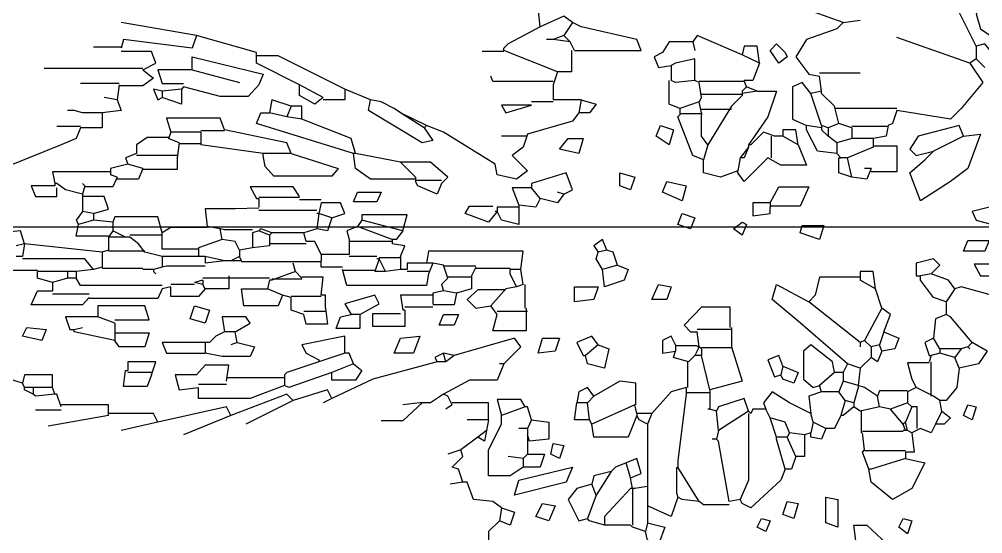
# Model space of a CAD drawing. Header units: metres. Extents: x 97 to 197, y 104 to 205.
# Drawn here: x 183.1988 to 183.3263, y 114.5271 to 114.5952 of the extents above; entities that cross this region are included whole.
import ezdxf

# ---------------------------------------------------------------- set-up
doc = ezdxf.new("R2010")
doc.units = ezdxf.units.M
doc.layers.get('0').update_dxf_attribs({"plot": 0})
doc.layers.add('18-HATCH', color=1, linetype='Continuous')
doc.layers.add('6-VEGETAÇÃO', color=104, linetype='Continuous')

# ---------------------------------------------------------------- blocks, each defined once
blk = doc.blocks.new('arb-alz-72')
at = {"color": 94, "linetype": 'Continuous'}
for points in [[(-0.9937, 4.6651), (-0.9407, 4.6849), (-0.8481, 4.5791), (-0.7753, 4.5129), (-0.729, 4.5261), (-0.6893, 4.5857), (-0.6893, 4.5923)], [(-0.1929, 4.6783), (-0.1929, 4.6056), (-0.1664, 4.4996), (-0.1399, 4.5129), (-0.1134, 4.6122)], [(0.2374, 4.6386), (0.1579, 4.6122), (0.0917, 4.5592), (0.0653, 4.4666), (0.0719, 4.4467)], [(-0.6429, 4.5724), (-0.6826, 4.5393), (-0.676, 4.5129)], [(-0.0042, 4.5791), (-0.0042, 4.5062), (0.0322, 4.5261), (0.0322, 4.5592)], [(-0.077, 4.5526), (-0.0439, 4.5393), (-0.0439, 4.4732), (-0.077, 4.4864), (-0.077, 4.5526)], [(0.2638, 4.546), (0.2374, 4.4996)], [(0.2638, 4.546), (0.3035, 4.5195), (0.3168, 4.46)], [(-0.676, 4.5129), (-0.7951, 4.4533), (-0.8481, 4.3474)], [(-0.676, 4.5129), (-0.6363, 4.5129)], [(-0.6098, 4.5393), (-0.6363, 4.5129)], [(-0.6363, 4.5129), (-0.623, 4.493)], [(-0.623, 4.493), (-0.5635, 4.5327), (-0.484, 4.4666), (-0.4509, 4.4335), (-0.4774, 4.268)], [(-0.398, 4.4732), (-0.4047, 4.5261), (-0.2987, 4.4864), (-0.259, 4.4335), (-0.1995, 4.3408), (-0.2855, 4.3077), (-0.3252, 4.354), (-0.3517, 4.3805)], [(0.4359, 4.5129), (0.4756, 4.4996), (0.4624, 4.4732), (0.4293, 4.4864), (0.4359, 4.5129)], [(-0.623, 4.493), (-0.7025, 4.268)], [(0.2374, 4.4996), (0.1579, 4.4335), (0.1513, 4.4202)], [(0.2374, 4.4996), (0.2506, 4.4864)], [(0.2506, 4.4864), (0.2572, 4.493)], [(0.2506, 4.4864), (0.2572, 4.4666)], [(-0.398, 4.4732), (-0.4311, 4.46), (-0.398, 4.3342), (-0.3583, 4.3077), (-0.3385, 4.3275), (-0.3517, 4.3805)], [(-0.398, 4.4732), (-0.3517, 4.3805)], [(0.2572, 4.4666), (0.2572, 4.4004)], [(0.2572, 4.4666), (0.2837, 4.4467)], [(0.3168, 4.46), (0.2837, 4.4467)], [(0.3168, 4.46), (0.3764, 4.4533), (0.4161, 4.4202), (0.4161, 4.4004)], [(0.0719, 4.4467), (0.0454, 4.4268), (0.0256, 4.3739)], [(0.0719, 4.4467), (0.1116, 4.4202)], [(0.2837, 4.4467), (0.2705, 4.4004)], [(0.4491, 4.407), (0.469, 4.4335), (0.4889, 4.4136), (0.4889, 4.3871)], [(0.0256, 4.3739), (-0.0009, 4.4004), (-0.0208, 4.3805), (-0.0075, 4.3275), (0.0322, 4.3275), (0.0322, 4.3408)], [(0.1116, 4.4202), (0.0984, 4.3805), (0.0454, 4.3408), (0.0322, 4.3408)], [(0.1116, 4.4202), (0.1513, 4.4202)], [(0.1513, 4.4202), (0.1646, 4.3871), (0.2242, 4.3805)], [(0.2572, 4.4004), (0.2242, 4.3805)], [(0.2572, 4.4004), (0.2705, 4.4004)], [(0.2705, 4.4004), (0.2771, 4.3739)], [(0.4161, 4.4004), (0.4028, 4.3805)], [(0.4491, 4.407), (0.4161, 4.4004)], [(0.4491, 4.407), (0.4889, 4.3871)], [(0.0256, 4.3739), (0.0322, 4.3408)], [(0.2242, 4.3805), (0.2374, 4.354), (0.2771, 4.3672), (0.2771, 4.3739)], [(0.2771, 4.3739), (0.2969, 4.3672)], [(0.4028, 4.3739), (0.2969, 4.3739)], [(0.3003, 4.3672), (0.3003, 4.3011), (0.3499, 4.3143), (0.3764, 4.3275)], [(0.4028, 4.3805), (0.3764, 4.3275)], [(0.4889, 4.3871), (0.5154, 4.3739), (0.5021, 4.3408)], [(0.5021, 4.3408), (0.5154, 4.3143)], [(0.5948, 4.2945), (0.608, 4.354), (0.6875, 4.3143), (0.7206, 4.2548), (0.6676, 4.1885), (0.6279, 4.1819)], [(0.3764, 4.3275), (0.3896, 4.3011)], [(0.4359, 4.3143), (0.4227, 4.3011)], [(0.5021, 4.3309), (0.4359, 4.3309), (0.4359, 4.3143)], [(0.4359, 4.3143), (0.4823, 4.2945)], [(0.5154, 4.3143), (0.5088, 4.3011)], [(0.5154, 4.3143), (0.5749, 4.3209), (0.5749, 4.2945)], [(0.7867, 4.3143), (0.8264, 4.3011), (0.8066, 4.2746), (0.7801, 4.2879), (0.7867, 4.3143)], [(0.2043, 4.2283), (0.2242, 4.2746), (0.2572, 4.2614), (0.2638, 4.2216)], [(0.3863, 4.3011), (0.3863, 4.215), (0.4028, 4.2084)], [(0.3896, 4.3011), (0.4227, 4.3011)], [(0.4227, 4.3011), (0.4425, 4.2481)], [(0.4889, 4.2879), (0.4425, 4.2481)], [(0.5088, 4.3011), (0.4823, 4.2945)], [(0.4823, 4.2945), (0.4889, 4.2879)], [(0.5088, 4.2945), (0.4889, 4.2879)], [(0.5088, 4.3011), (0.5088, 4.2945)], [(0.5088, 4.2945), (0.5088, 4.2879)], [(0.512, 4.2879), (0.512, 4.1621)], [(0.5716, 4.2945), (0.5716, 4.1687)], [(0.5749, 4.2945), (0.5948, 4.2945)], [(0.5948, 4.2945), (0.6279, 4.1885), (0.6279, 4.1819)], [(-0.484, 4.268), (-0.484, 4.076)], [(-0.4774, 4.268), (-0.4377, 4.2548), (-0.4311, 4.2415)], [(-0.3682, 4.1952), (-0.3682, 4.268), (-0.2888, 4.268), (-0.2888, 4.1885)], [(0.2043, 4.2283), (0.1513, 4.2481), (0.1315, 4.2216)], [(0.4425, 4.2481), (0.4359, 4.215)], [(0.886, 4.268), (0.9654, 4.2415), (1.0052, 4.1621), (0.7999, 4.1356), (0.7999, 4.1753), (0.886, 4.268)], [(-0.4311, 4.2415), (-0.398, 4.2349), (-0.3914, 4.1952)], [(-0.4278, 4.2415), (-0.4278, 4.129)], [(0.1315, 4.2216), (0.0719, 4.2018)], [(0.1315, 4.2216), (0.2308, 4.1687)], [(0.2043, 4.2283), (0.244, 4.215)], [(0.2638, 4.2216), (0.244, 4.215)], [(0.2638, 4.2216), (0.2969, 4.2084), (0.2837, 4.1885)], [(-0.3914, 4.1952), (-0.3914, 4.129)], [(-0.3914, 4.1952), (-0.3649, 4.1952)], [(-0.3649, 4.1952), (-0.3318, 4.1158)], [(-0.2987, 4.1885), (-0.2987, 4.1687)], [(-0.2987, 4.1885), (-0.2656, 4.1753), (-0.2722, 4.129)], [(0.0719, 4.2018), (0.019, 4.1952), (0.019, 4.1555), (0.0454, 4.1555)], [(0.0719, 4.2018), (0.0454, 4.1555)], [(0.2506, 4.1885), (0.2308, 4.1687)], [(0.244, 4.215), (0.2506, 4.1885)], [(0.2506, 4.1885), (0.2837, 4.1885)], [(0.2837, 4.1885), (0.3168, 4.1555)], [(0.4028, 4.2084), (0.3764, 4.1687), (0.3698, 4.1489)], [(0.4359, 4.215), (0.4028, 4.2084)], [(0.4359, 4.215), (0.4491, 4.1555)], [(0.2308, 4.1687), (0.2374, 4.1555)], [(0.5154, 4.1588), (0.4491, 4.1588)], [(0.5683, 4.1687), (0.5154, 4.1621)], [(0.6279, 4.1819), (0.5749, 4.1621), (0.5683, 4.1687)], [(-0.7488, 4.1025), (-0.7554, 4.1555)], [(-0.5933, 4.0297), (-0.5933, 4.1555)], [(-0.4245, 4.129), (-0.4377, 4.0893)], [(-0.4245, 4.129), (-0.3914, 4.129)], [(-0.3914, 4.129), (-0.3782, 4.0827)], [(-0.2722, 4.129), (-0.2855, 4.0893), (-0.3318, 4.0893), (-0.3318, 4.0959)], [(-0.2722, 4.129), (-0.3318, 4.1158)], [(0.0355, 4.1555), (0.0355, 4.0297), (0.0917, 4.0165), (0.1116, 3.9966)], [(0.2374, 4.1555), (0.1116, 3.9966)], [(0.2374, 4.1555), (0.2506, 4.1555)], [(0.3168, 4.1555), (0.3035, 4.1158)], [(0.3168, 4.1555), (0.3698, 4.1489)], [(0.3698, 4.1489), (0.3565, 4.1025)], [(0.3698, 4.1489), (0.3764, 4.1489)], [(0.3764, 4.1489), (0.4227, 4.1356)], [(0.4227, 4.1356), (0.4161, 4.1092)], [(0.4227, 4.1356), (0.4359, 4.1356)], [(0.4491, 4.1555), (0.4359, 4.1356)], [(0.4359, 4.1356), (0.4624, 4.1025), (0.4624, 4.0959)], [(-0.7488, 4.1025), (-0.7819, 4.0098), (-0.815, 4.0363), (-0.815, 4.0496)], [(-0.7488, 4.1025), (-0.729, 4.0827), (-0.6959, 3.99), (-0.6429, 3.9569), (-0.5899, 3.9966), (-0.5833, 4.0297)], [(-0.3318, 4.1158), (-0.3318, 4.0959)], [(0.3035, 4.1158), (0.1712, 3.9636), (0.105, 3.8841), (0.0587, 3.8973), (0.1116, 3.9966)], [(0.3035, 4.1158), (0.33, 4.1025)], [(0.33, 4.1025), (0.33, 4.076)], [(0.33, 4.1025), (0.3565, 4.1025)], [(0.3565, 4.1025), (0.3896, 4.0893)], [(0.4161, 4.1092), (0.3896, 4.0893)], [(0.4161, 4.1092), (0.4624, 4.0959)], [(-0.4907, 4.076), (-0.5304, 4.0363), (-0.537, 4.0363)], [(-0.4377, 4.0893), (-0.4907, 4.076)], [(-0.4377, 4.0893), (-0.4245, 4.0562)], [(-0.3451, 4.0827), (-0.3517, 4.0231), (-0.4179, 3.99), (-0.4311, 3.99)], [(-0.3782, 4.0827), (-0.398, 4.0562)], [(-0.3782, 4.0827), (-0.3451, 4.0827)], [(-0.3318, 4.0959), (-0.3451, 4.0827)], [(0.33, 4.076), (0.2969, 4.0694), (0.244, 4.0032), (0.2638, 3.9801), (0.3499, 3.9801), (0.3764, 4.0098), (0.3698, 4.0297)], [(0.33, 4.076), (0.3698, 4.0297)], [(0.3896, 4.0893), (0.3896, 4.0363)], [(0.4624, 4.0959), (0.5021, 4.076), (0.5021, 4.0496)], [(0.7206, 4.086), (0.8066, 4.086), (0.7933, 4.0496), (0.7139, 4.0496), (0.7206, 4.086)], [(-0.4245, 4.0562), (-0.4311, 4.0363)], [(-0.4245, 4.0562), (-0.398, 4.0562)], [(-0.398, 4.0562), (-0.4179, 4.0363)], [(-0.1234, 4.0429), (-0.0803, 4.0297), (-0.1001, 3.9702), (-0.1234, 3.9768), (-0.1234, 4.0429)], [(0.5021, 4.0496), (0.4823, 4.0098)], [(0.5021, 4.0496), (0.5352, 4.0363), (0.5286, 4.0032), (0.5154, 4.0032)], [(-0.537, 4.0363), (-0.5833, 4.0297)], [(-0.537, 4.0363), (-0.5304, 4.0032)], [(-0.4311, 4.0363), (-0.5304, 4.0032)], [(-0.4245, 4.0363), (-0.4311, 3.99)], [(-0.4311, 4.0363), (-0.4245, 4.0363)], [(-0.4245, 4.0363), (-0.4179, 4.0363)], [(0.3896, 4.0363), (0.3698, 4.0297)], [(0.3896, 4.0363), (0.4028, 3.9966), (0.4558, 4.0032)], [(0.4823, 4.0098), (0.4558, 4.0032)], [(0.4823, 4.0098), (0.5154, 4.0032)], [(-0.5304, 4.0032), (-0.5635, 3.9768), (-0.5503, 3.947), (-0.4509, 3.947), (-0.4311, 3.99)], [(-0.3716, 3.9636), (-0.3087, 3.99), (-0.3087, 3.9106), (-0.3318, 3.8708)], [(-0.1929, 3.8775), (-0.2425, 3.904), (-0.2425, 3.9966), (-0.1829, 3.9702), (-0.1829, 3.8775)], [(0.4558, 4.0032), (0.4227, 3.9371), (0.3896, 3.8841), (0.4227, 3.8576), (0.4425, 3.8642)], [(0.5154, 4.0032), (0.522, 3.9834)], [(0.522, 3.9834), (0.5154, 3.9371)], [(0.522, 3.9834), (0.5881, 3.9834), (0.5881, 3.9569)], [(-0.3716, 3.9636), (-0.4179, 3.9569), (-0.4179, 3.9172), (-0.398, 3.9172)], [(-0.3716, 3.9636), (-0.398, 3.9172)], [(0.3102, 3.9172), (0.33, 3.9636), (0.3631, 3.9503), (0.3499, 3.9172), (0.3367, 3.9106)], [(0.5881, 3.9569), (0.5286, 3.9304)], [(0.5881, 3.9569), (0.6279, 3.9437), (0.6279, 3.9238)], [(0.7338, 3.9636), (0.7801, 3.9503), (0.7669, 3.9172), (0.7272, 3.9304), (0.7338, 3.9636)], [(-0.6429, 3.9304), (-0.623, 3.904), (-0.6628, 3.8775), (-0.6826, 3.8973), (-0.6561, 3.9238), (-0.6429, 3.9304)], [(0.5154, 3.9371), (0.4823, 3.9238), (0.469, 3.8775)], [(0.5154, 3.9371), (0.5286, 3.9304)], [(0.5286, 3.9304), (0.5286, 3.8973)], [(0.6279, 3.9238), (0.5352, 3.8973), (0.5286, 3.8973)], [(0.6279, 3.9238), (0.661, 3.9106), (0.747, 3.8179), (0.7338, 3.7915), (0.7206, 3.7848)], [(-0.537, 3.8378), (-0.537, 3.8973), (-0.4576, 3.8708), (-0.3716, 3.8113)], [(-0.398, 3.8907), (-0.4112, 3.8576), (-0.3716, 3.8179), (-0.3716, 3.8113)], [(-0.398, 3.9172), (-0.398, 3.8907)], [(0.3102, 3.9172), (0.2771, 3.904), (0.2903, 3.8708), (0.3433, 3.8907), (0.3367, 3.9106)], [(0.3102, 3.9172), (0.3367, 3.9106)], [(0.5286, 3.8973), (0.469, 3.8775)], [(-0.398, 3.8808), (-0.3318, 3.8808)], [(-0.3318, 3.8708), (-0.312, 3.851), (-0.259, 3.7981), (-0.2855, 3.7782), (-0.2921, 3.7782)], [(-0.1929, 3.8775), (-0.1929, 3.8245), (-0.1531, 3.8245), (-0.1597, 3.8775), (-0.1796, 3.8775)], [(-0.1929, 3.8775), (-0.1862, 3.8775)], [(-0.1862, 3.8775), (-0.1796, 3.8775)], [(0.469, 3.8775), (0.4425, 3.8642)], [(0.4425, 3.8642), (0.4425, 3.8245), (0.4558, 3.8179)], [(0.7867, 3.8775), (0.8198, 3.8642), (0.8066, 3.8378), (0.7801, 3.851), (0.7867, 3.8775)], [(-0.623, 3.8444), (-0.676, 3.8378), (-0.676, 3.7981), (-0.6495, 3.7915)], [(-0.623, 3.8444), (-0.6495, 3.7915)], [(-0.623, 3.8444), (-0.5701, 3.8245), (-0.5701, 3.7981)], [(-0.537, 3.8378), (-0.5503, 3.8047)], [(-0.537, 3.8378), (-0.5304, 3.7915)], [(-0.5503, 3.8047), (-0.5701, 3.7981)], [(-0.5503, 3.8047), (-0.537, 3.7915)], [(-0.3716, 3.8113), (-0.3649, 3.8113)], [(-0.3649, 3.8113), (-0.3318, 3.7981), (-0.3318, 3.7848)], [(-0.3649, 3.8113), (-0.3318, 3.7848)], [(-0.1266, 3.8047), (-0.0936, 3.7915), (-0.1134, 3.765), (-0.1333, 3.7915), (-0.1266, 3.8047)], [(0.4491, 3.8113), (0.4095, 3.7981), (0.4359, 3.7186), (0.4491, 3.712)], [(0.4558, 3.8179), (0.4491, 3.8113)], [(0.4491, 3.8113), (0.5088, 3.7186)], [(0.4558, 3.8113), (0.661, 3.8113), (0.7206, 3.7848)], [(-0.6495, 3.7915), (-0.7091, 3.6525), (-0.6893, 3.6392)], [(-0.5668, 3.7981), (-0.5668, 3.6591)], [(-0.537, 3.7915), (-0.5304, 3.7915)], [(-0.5304, 3.7915), (-0.5238, 3.7915)], [(-0.5271, 3.7915), (-0.5271, 3.6657)], [(-0.5238, 3.7915), (-0.4907, 3.7584)], [(-0.3318, 3.7848), (-0.2921, 3.7782)], [(-0.2921, 3.7782), (-0.2722, 3.7252), (-0.2855, 3.6723), (-0.3252, 3.6723)], [(0.2506, 3.7584), (0.3565, 3.7915), (0.383, 3.6921)], [(0.7206, 3.7848), (0.7272, 3.7517)], [(-0.4907, 3.7584), (-0.3716, 3.6855)], [(-0.4808, 3.7584), (-0.4808, 3.6657)], [(0.1911, 3.755), (0.1282, 3.755), (0.1282, 3.6657), (0.1844, 3.6128), (0.2043, 3.6326), (0.2043, 3.6525)], [(0.1911, 3.7584), (0.2506, 3.7584)], [(0.1977, 3.7584), (0.1977, 3.6525)], [(0.2539, 3.7584), (0.2539, 3.6657)], [(0.7272, 3.7517), (0.5418, 3.7186), (0.5352, 3.712)], [(0.7371, 3.7517), (0.7371, 3.6723), (0.7272, 3.6591)], [(0.4491, 3.712), (0.4425, 3.6921)], [(0.5088, 3.7186), (0.4491, 3.712)], [(0.5088, 3.7186), (0.5352, 3.712)], [(0.5352, 3.712), (0.5352, 3.6988)], [(-0.3716, 3.6855), (-0.398, 3.6657), (-0.4642, 3.6657)], [(-0.3716, 3.6855), (-0.3252, 3.6723)], [(0.383, 3.6921), (0.2771, 3.6657)], [(0.383, 3.6921), (0.3896, 3.6921)], [(0.3896, 3.6921), (0.3963, 3.6921)], [(0.3929, 3.6921), (0.3929, 3.6194)], [(0.3963, 3.6921), (0.4425, 3.6921)], [(0.4425, 3.6921), (0.4425, 3.6855)], [(-0.5635, 3.6591), (-0.5701, 3.6458)], [(-0.5172, 3.6657), (-0.5635, 3.6591)], [(-0.5172, 3.6657), (-0.5039, 3.6591)], [(-0.4708, 3.6657), (-0.5039, 3.6591)], [(-0.5039, 3.6591), (-0.484, 3.5995)], [(-0.4708, 3.6657), (-0.4642, 3.6657)], [(-0.4675, 3.6657), (-0.4675, 3.5995)], [(-0.3252, 3.6723), (-0.3385, 3.6392), (-0.4576, 3.5929), (-0.4642, 3.5995)], [(0.2506, 3.6591), (0.2043, 3.6525)], [(0.2473, 3.6525), (0.2473, 3.5863)], [(0.2572, 3.6657), (0.2506, 3.6591)], [(0.2506, 3.6591), (0.2771, 3.6458)], [(0.2506, 3.6591), (0.2506, 3.6525)], [(0.2572, 3.6657), (0.2771, 3.6657)], [(0.2771, 3.6657), (0.2771, 3.6458)], [(0.7272, 3.6591), (0.6212, 3.5929)], [(0.7272, 3.6591), (0.7206, 3.6061), (0.7139, 3.5929)], [(-0.6893, 3.6392), (-0.6628, 3.6458)], [(-0.6893, 3.6392), (-0.6893, 3.5664), (-0.6561, 3.5465), (-0.6429, 3.5201), (-0.6098, 3.5333), (-0.6164, 3.573)], [(-0.5701, 3.6458), (-0.6363, 3.6458), (-0.623, 3.5863), (-0.6164, 3.573)], [(-0.5701, 3.6458), (-0.5635, 3.5863), (-0.5701, 3.573)], [(-0.1465, 3.6458), (-0.1134, 3.6326), (-0.1266, 3.5929), (-0.1597, 3.6061), (-0.1465, 3.6458)], [(0.2969, 3.626), (0.2837, 3.5796), (0.2638, 3.5863)], [(0.2771, 3.6458), (0.2969, 3.626)], [(0.2969, 3.6226), (0.3764, 3.6226)], [(-0.484, 3.5995), (-0.4973, 3.5664), (-0.5701, 3.5664)], [(-0.484, 3.5995), (-0.4642, 3.5995)], [(-0.2458, 3.6194), (-0.1995, 3.6061), (-0.2259, 3.5465), (-0.259, 3.5598), (-0.2458, 3.6194)], [(0.3764, 3.6194), (0.3896, 3.573), (0.4558, 3.5134)], [(0.3764, 3.6194), (0.3963, 3.6194)], [(0.3963, 3.6194), (0.6014, 3.5929), (0.6212, 3.5929)], [(0.6212, 3.5896), (0.7007, 3.5896), (0.7139, 3.5929)], [(0.7139, 3.5929), (0.7735, 3.573), (0.7404, 3.5002)], [(-0.6164, 3.573), (-0.5701, 3.573)], [(-0.4179, 3.5796), (-0.3716, 3.5664), (-0.398, 3.5267), (-0.4311, 3.5399), (-0.4179, 3.5796)], [(0.0653, 3.573), (0.105, 3.5598), (0.105, 3.5134), (0.0587, 3.5333), (0.0653, 3.573)], [(0.244, 3.5863), (0.2175, 3.573), (0.2308, 3.5465), (0.2705, 3.5465), (0.2638, 3.5863)], [(0.244, 3.5863), (0.2638, 3.5863)], [(0.7933, 3.5002), (0.8066, 3.5532), (0.8595, 3.5333), (0.8463, 3.5002), (0.8198, 3.4936)], [(0.4558, 3.5134), (0.4558, 3.4672)], [(0.4558, 3.5134), (0.4889, 3.5002)], [(-0.6628, 3.2752), (-0.6628, 3.4804), (-0.6959, 3.4672), (-0.7356, 3.2951), (-0.7488, 3.2686)], [(0.4889, 3.5002), (0.4756, 3.4738), (0.4624, 3.4672)], [(0.4889, 3.5002), (0.6808, 3.5002)], [(0.6543, 3.4473), (0.6411, 3.4804), (0.5948, 3.4672), (0.608, 3.434)], [(0.6808, 3.5002), (0.6875, 3.4605)], [(0.6808, 3.5002), (0.7404, 3.5002)], [(0.7404, 3.5002), (0.7933, 3.5002)], [(0.7933, 3.5002), (0.8198, 3.4936)], [(0.8198, 3.4936), (0.8066, 3.4539), (0.7999, 3.4473)], [(-0.2722, 3.4605), (-0.2326, 3.4473), (-0.2458, 3.4142), (-0.2855, 3.4142), (-0.2722, 3.4605)], [(0.4293, 3.4638), (0.3631, 3.4638), (0.3565, 3.4142), (0.4028, 3.3348)], [(0.4558, 3.4672), (0.4293, 3.4605)], [(0.4293, 3.4605), (0.4889, 3.3281)], [(0.4558, 3.4672), (0.4624, 3.4672)], [(0.4624, 3.4672), (0.5286, 3.4407), (0.5286, 3.3348), (0.4889, 3.3281)], [(0.6543, 3.4473), (0.608, 3.434)], [(0.6875, 3.4539), (0.6543, 3.4473)], [(0.6875, 3.4605), (0.6875, 3.4539)], [(0.6875, 3.4539), (0.6875, 3.4473)], [(0.6875, 3.4539), (0.7999, 3.4539)], [(0.6875, 3.4473), (0.7735, 3.3678), (0.7999, 3.3678)], [(0.7999, 3.4473), (0.7999, 3.3678)], [(-0.0009, 3.4076), (0.0124, 3.4407), (0.0454, 3.4274), (0.0653, 3.3678), (0.0124, 3.3612)], [(0.608, 3.434), (0.6212, 3.4009), (0.6345, 3.3877)], [(-0.0009, 3.4076), (-0.0406, 3.3943), (-0.0473, 3.3744)], [(-0.0009, 3.4076), (0.0124, 3.3612)], [(0.6345, 3.3877), (0.6477, 3.3348), (0.6742, 3.3281)], [(0.6345, 3.3877), (0.7073, 3.3414)], [(-0.0473, 3.3744), (-0.0803, 3.3612), (-0.0605, 3.3348), (-0.0406, 3.348)], [(-0.0473, 3.3744), (-0.0406, 3.348)], [(0.0124, 3.3612), (-0.0208, 3.3414), (-0.0406, 3.348)], [(0.244, 3.348), (0.2572, 3.3811), (0.3168, 3.3678), (0.3035, 3.3149), (0.2771, 3.3083)], [(0.7999, 3.3678), (0.7867, 3.3215), (0.7801, 3.3149)], [(-0.5105, 3.2951), (-0.4973, 3.3414), (-0.4708, 3.3215), (-0.4708, 3.2884)], [(0.0653, 3.348), (0.105, 3.3348), (0.1116, 3.2752), (0.0653, 3.2752), (0.0653, 3.348)], [(0.244, 3.348), (0.2175, 3.3281), (0.2374, 3.2818), (0.2771, 3.3017), (0.2771, 3.3083)], [(0.244, 3.348), (0.2771, 3.3083)], [(0.4028, 3.3348), (0.3764, 3.3149), (0.3896, 3.2884), (0.4227, 3.2818)], [(0.4028, 3.3348), (0.4227, 3.3149)], [(0.4889, 3.3281), (0.4756, 3.3215)], [(0.7073, 3.3414), (0.6742, 3.3281)], [(0.6742, 3.3281), (0.6875, 3.2818), (0.7206, 3.2553), (0.7867, 3.2884), (0.7801, 3.3149)], [(0.7073, 3.3414), (0.7801, 3.3149)], [(-0.5105, 3.2951), (-0.5105, 3.209)], [(-0.5105, 3.2951), (-0.4708, 3.2884)], [(-0.3914, 3.3017), (-0.3451, 3.2884), (-0.3583, 3.2288), (-0.3914, 3.2553), (-0.3914, 3.3017)], [(0.4756, 3.3215), (0.4756, 3.2752), (0.4227, 3.2818)], [(0.4756, 3.3215), (0.4227, 3.3149)], [(0.4227, 3.3149), (0.4227, 3.2818)], [(-0.7488, 3.2686), (-0.7686, 3.2421), (-0.7356, 3.1693)], [(-0.7488, 3.2686), (-0.7091, 3.2421)], [(-0.6628, 3.2752), (-0.6893, 3.262)], [(-0.4708, 3.2884), (-0.4443, 3.2686), (-0.4047, 3.1296)], [(-0.2193, 3.2421), (-0.2326, 3.2686), (-0.2855, 3.2487), (-0.2524, 3.1428), (-0.2392, 3.1428)], [(0.6212, 3.2686), (0.6676, 3.2487), (0.7073, 3.0899), (0.661, 3.1031), (0.6212, 3.2686)], [(-0.7356, 3.1693), (-0.7951, 3.1627), (-0.8349, 3.262), (-0.858, 3.2421), (-0.858, 3.1561)], [(-0.6893, 3.262), (-0.7091, 3.2421)], [(-0.7091, 3.2421), (-0.6959, 3.209)], [(-0.6893, 3.262), (-0.6959, 3.209)], [(-0.6628, 3.2652), (-0.5966, 3.2652), (-0.5966, 3.2222)], [(-0.2193, 3.2421), (-0.2259, 3.2222)], [(-0.2193, 3.2421), (-0.1929, 3.2222), (-0.2061, 3.1693)], [(0.5551, 3.2421), (0.5948, 3.2288), (0.5816, 3.2024), (0.5485, 3.209), (0.5551, 3.2421)], [(-0.6959, 3.209), (-0.6959, 3.1891)], [(-0.5966, 3.2222), (-0.6628, 3.0568), (-0.6694, 3.0568)], [(-0.5966, 3.2222), (-0.5569, 3.209)], [(-0.5668, 3.209), (-0.5668, 3.0237), (-0.5833, 3.017)], [(-0.5569, 3.209), (-0.5105, 3.209)], [(-0.5039, 3.209), (-0.5039, 3.1428)], [(0.2242, 3.2288), (0.2638, 3.2156), (0.2705, 3.1627), (0.2242, 3.1759), (0.2242, 3.2288)], [(0.7404, 3.2156), (0.7867, 3.1957), (0.7735, 3.1561), (0.7338, 3.1759), (0.7404, 3.2156)], [(0.4756, 3.1428), (0.4823, 3.1957), (0.5352, 3.1957), (0.5418, 3.1362), (0.522, 3.1296)], [(0.5816, 3.1296), (0.5816, 3.1825), (0.6212, 3.1693), (0.6212, 3.1164)], [(-0.7356, 3.1693), (-0.6826, 3.07), (-0.6694, 3.0568)], [(-0.2061, 3.1693), (-0.2392, 3.1428)], [(-0.2061, 3.1693), (-0.1796, 3.1561), (-0.1862, 3.1031)], [(-0.494, 3.1428), (-0.494, 3.0501), (-0.4708, 3.0634), (-0.494, 3.1428)], [(-0.4047, 3.1296), (-0.3649, 3.1164), (-0.3385, 3.0832), (-0.2921, 3.1296), (-0.2656, 3.0965), (-0.2789, 3.0369), (-0.312, 3.0303), (-0.4112, 2.8714), (-0.4311, 2.8185)], [(-0.398, 3.1296), (-0.398, 3.0501)], [(-0.2392, 3.1428), (-0.2392, 3.0832), (-0.1862, 3.1031)], [(0.1315, 3.123), (0.0587, 3.123)], [(0.1315, 3.1262), (0.2009, 3.1262), (0.2009, 3.0237), (0.1513, 3.0369)], [(0.1414, 3.1296), (0.1414, 3.0369)], [(0.4359, 3.123), (0.4128, 3.1097), (0.4128, 3.0369), (0.4624, 3.0501)], [(0.4756, 3.1428), (0.4359, 3.1296), (0.4359, 3.123)], [(0.4359, 3.123), (0.4624, 3.0501)], [(0.4756, 3.1428), (0.5021, 3.1296)], [(0.5021, 3.1296), (0.5021, 3.1031)], [(0.5021, 3.1296), (0.522, 3.1296)], [(0.522, 3.1296), (0.5816, 3.1296)], [(0.5816, 3.1296), (0.5948, 3.1164)], [(-0.1862, 3.1031), (-0.1796, 3.1031)], [(-0.1796, 3.1031), (-0.1266, 3.1031), (-0.1399, 3.0501), (-0.1664, 3.0369)], [(-0.1796, 3.1031), (-0.1796, 3.0369), (-0.1664, 3.0369)], [(0.0124, 3.1097), (-0.0439, 3.1164), (-0.0439, 2.8251), (-0.0075, 2.8185)], [(0.0587, 3.1164), (0.0124, 3.1097)], [(0.0124, 3.1097), (0.0124, 3.0766)], [(0.0653, 3.0965), (0.0256, 3.0766), (0.0124, 3.0766)], [(0.0587, 3.1164), (0.0653, 3.0965)], [(0.0653, 3.0965), (0.0719, 3.0634)], [(0.3035, 3.0568), (0.2506, 3.1097), (0.2242, 3.0899), (0.2771, 2.9045)], [(0.6212, 3.1164), (0.6477, 3.0766), (0.6477, 3.0104), (0.5683, 3.0104), (0.4889, 3.0501), (0.4624, 3.0501)], [(0.5948, 3.1164), (0.5881, 3.07)], [(0.5948, 3.1164), (0.6212, 3.1164)], [(0.747, 3.0501), (0.7602, 3.0899), (0.7999, 3.0766), (0.7867, 3.0435)], [(0.009, 3.0766), (0.009, 2.9708)], [(0.0719, 3.0634), (0.1248, 3.017)], [(0.0752, 3.0634), (0.0752, 2.9774), (0.105, 2.9443), (0.1315, 2.9708), (0.1248, 3.017)], [(-0.6595, 3.0568), (-0.6595, 2.9906)], [(-0.1664, 3.0369), (-0.1333, 3.0104), (-0.1597, 2.9376), (-0.1829, 2.9509), (-0.1829, 3.0237)], [(-0.1664, 3.0369), (-0.1664, 3.0303)], [(0.1513, 3.0369), (0.1248, 3.017)], [(0.3035, 3.0568), (0.3035, 3.0435)], [(0.3035, 3.0568), (0.3532, 3.0369), (0.3532, 2.9509), (0.3963, 2.8714)], [(0.747, 3.0501), (0.7272, 3.0237), (0.7206, 2.9641), (0.6676, 2.9443), (0.6676, 2.931)], [(0.747, 3.0501), (0.7867, 3.0435)], [(0.7867, 3.0435), (0.8198, 3.0104)], [(0.4756, 3.0104), (0.4227, 3.0104), (0.4227, 2.8979)], [(0.4756, 3.0104), (0.4756, 2.9443)], [(0.4756, 3.0104), (0.5088, 3.0038)], [(0.5088, 3.0038), (0.5418, 2.9972), (0.5286, 2.9774)], [(0.5088, 3.0038), (0.5286, 2.9774)], [(0.8198, 3.0104), (0.8595, 3.0104)], [(0.0024, 2.9708), (0.0024, 2.8714)], [(0.0057, 2.9708), (0.0322, 2.9575)], [(0.5286, 2.9774), (0.5683, 2.9244)], [(0.0322, 2.9575), (0.0719, 2.9575), (0.0852, 2.9112)], [(0.0355, 2.9575), (0.0355, 2.8847)], [(0.0852, 2.9112), (0.0785, 2.8714)], [(0.0852, 2.9112), (0.1216, 2.9045), (0.1216, 2.8384)], [(0.1513, 2.9178), (0.1844, 2.9045), (0.1844, 2.8582), (0.1513, 2.8714), (0.1513, 2.9178)], [(0.6676, 2.931), (0.6279, 2.9178), (0.6212, 2.8979), (0.5881, 2.931), (0.5683, 2.9244)], [(0.5683, 2.9244), (0.5816, 2.8847)], [(0.6676, 2.931), (0.6742, 2.8913)], [(-0.2524, 2.8648), (-0.2722, 2.8847), (-0.3186, 2.8317), (-0.3186, 2.7391), (-0.3186, 2.7391)], [(0.0388, 2.8847), (-0.0009, 2.8714)], [(0.0388, 2.8847), (0.0587, 2.8648), (0.0785, 2.8714)], [(0.2771, 2.9045), (0.2705, 2.8714)], [(0.2771, 2.9045), (0.2969, 2.878)], [(0.4293, 2.8979), (0.4028, 2.8847), (0.3963, 2.8714)], [(0.4293, 2.8979), (0.4425, 2.878)], [(-0.2623, 2.8648), (-0.2623, 2.7854)], [(-0.2524, 2.8648), (-0.2193, 2.8516), (-0.2458, 2.792), (-0.259, 2.7854)], [(-0.0009, 2.8714), (-0.0075, 2.8384)], [(0.0785, 2.8714), (0.0852, 2.8384)], [(0.2969, 2.878), (0.2705, 2.8714)], [(0.2705, 2.8714), (0.2837, 2.845), (0.2969, 2.8516)], [(0.2969, 2.878), (0.2969, 2.8516)], [(0.2969, 2.8516), (0.3499, 2.6531), (0.4095, 2.5273)], [(0.3963, 2.8714), (0.4227, 2.8317)], [(-0.4245, 2.8119), (-0.3848, 2.8384), (-0.3782, 2.8053), (-0.4774, 2.6398), (-0.5105, 2.6464)], [(-0.0075, 2.8384), (-0.0075, 2.8185)], [(-0.0075, 2.8384), (0.0256, 2.8251)], [(0.0256, 2.8251), (0.062, 2.8185), (0.062, 2.5736), (0.0124, 2.5604)], [(0.019, 2.8251), (0.019, 2.7589)], [(0.0852, 2.8384), (0.1182, 2.8384)], [(0.0917, 2.8384), (0.0917, 2.7391), (0.1381, 2.7457)], [(0.1282, 2.8384), (0.1282, 2.7523)], [(0.4227, 2.8317), (0.4227, 2.8053)], [(0.4227, 2.8317), (0.4227, 2.8053)], [(-0.4311, 2.8185), (-0.4708, 2.7391)], [(-0.4245, 2.8119), (-0.4708, 2.7391)], [(-0.4311, 2.8185), (-0.4245, 2.8119)], [(-0.0075, 2.8185), (-0.0075, 2.7589), (0.0124, 2.7589)], [(0.2175, 2.7987), (0.2705, 2.7788), (0.2705, 2.7192), (0.2242, 2.7391), (0.2175, 2.7987)], [(0.4227, 2.8053), (0.479, 2.7457), (0.479, 2.6795)], [(0.4227, 2.8053), (0.4227, 2.7987)], [(0.4227, 2.7987), (0.4293, 2.7457)], [(-0.2656, 2.7854), (-0.2656, 2.6464), (-0.2987, 2.6001), (-0.3451, 2.5935)], [(-0.2722, 2.7854), (-0.3186, 2.7391)], [(-0.2722, 2.7854), (-0.259, 2.7854)], [(-0.4708, 2.7391), (-0.484, 2.7192)], [(-0.3186, 2.7391), (-0.3451, 2.6001)], [(-0.1068, 2.7457), (-0.1565, 2.7589), (-0.1565, 2.62), (-0.1399, 2.62)], [(-0.1068, 2.7457), (-0.1399, 2.62)], [(-0.1068, 2.7457), (-0.0803, 2.7258), (-0.0803, 2.7126)], [(-0.0274, 2.7391), (-0.0605, 2.7523), (-0.0671, 2.7126)], [(-0.0274, 2.7391), (0.0124, 2.7391)], [(-0.024, 2.7391), (-0.024, 2.6729)], [(0.0124, 2.7589), (0.0124, 2.7391)], [(0.0124, 2.7391), (0.019, 2.6927)], [(0.1381, 2.7523), (0.1877, 2.7523), (0.1877, 2.6531), (0.1481, 2.6531), (0.1481, 2.7391)], [(0.1381, 2.7523), (0.1381, 2.7457)], [(-0.484, 2.7192), (-0.5039, 2.6795)], [(-0.484, 2.7192), (-0.5039, 2.6795)], [(-0.0803, 2.7126), (-0.12, 2.6067)], [(-0.0803, 2.7126), (-0.0671, 2.7126)], [(-0.0737, 2.7126), (-0.0737, 2.5802)], [(-0.5039, 2.6795), (-0.5105, 2.6464)], [(-0.2259, 2.6795), (-0.1961, 2.6663), (-0.1961, 2.5935), (-0.2259, 2.6067), (-0.2259, 2.6795)], [(0.019, 2.6927), (-0.0208, 2.6729)], [(-0.0208, 2.6729), (0.019, 2.6597)], [(-0.0208, 2.6729), (-0.0208, 2.6663)], [(0.019, 2.6927), (0.019, 2.6597)], [(0.1513, 2.6133), (0.1182, 2.6729), (0.0917, 2.6597), (0.1182, 2.567), (0.1513, 2.5868)], [(-0.5105, 2.6464), (-0.5437, 2.567)], [(-0.0274, 2.6663), (-0.0274, 2.5802)], [(0.0156, 2.6597), (0.0156, 2.5604)], [(-0.1399, 2.62), (-0.12, 2.6067)], [(0.1513, 2.6133), (0.1943, 2.6133), (0.1943, 2.5405), (0.1579, 2.5537), (0.1513, 2.5868)], [(0.1513, 2.6133), (0.1513, 2.5868)], [(0.3035, 2.5935), (0.3234, 2.62), (0.3532, 2.6001), (0.3532, 2.5273), (0.33, 2.5273)], [(-0.3451, 2.5935), (-0.4377, 2.2956), (-0.4708, 2.3089), (-0.4708, 2.3353)], [(-0.3451, 2.6001), (-0.3914, 2.5868), (-0.4509, 2.4346)], [(-0.3451, 2.6001), (-0.3451, 2.5935)], [(-0.12, 2.6067), (-0.1068, 2.5736), (-0.0803, 2.5802)], [(0.3035, 2.5935), (0.2705, 2.5802), (0.2705, 2.567)], [(0.3035, 2.5935), (0.33, 2.5273)], [(-0.5437, 2.567), (-0.6462, 2.3618), (-0.6462, 2.2956)], [(-0.5437, 2.567), (-0.5105, 2.567), (-0.5105, 2.5008)], [(-0.1465, 2.5273), (-0.1597, 2.567), (-0.1929, 2.5537), (-0.1929, 2.4942)], [(-0.0803, 2.5802), (-0.034, 2.5802)], [(-0.034, 2.5802), (-0.034, 2.4942)], [(0.0057, 2.5604), (0.0057, 2.4942), (-0.0141, 2.4942)], [(0.2705, 2.567), (0.2175, 2.567), (0.244, 2.4346), (0.2705, 2.4479), (0.2903, 2.4876), (0.2969, 2.4876)], [(0.2705, 2.567), (0.2969, 2.4876)], [(-0.3451, 2.4015), (-0.2987, 2.5471), (-0.2756, 2.5273), (-0.2756, 2.3486), (-0.3053, 2.3221), (-0.3385, 2.3155), (-0.3451, 2.3155)], [(-0.1465, 2.5273), (-0.1597, 2.4876)], [(-0.1465, 2.5273), (-0.1068, 2.514), (-0.1134, 2.481)], [(0.33, 2.5273), (0.3764, 2.3949), (0.3698, 2.3816)], [(0.4095, 2.5273), (0.383, 2.514), (0.4161, 2.4081)], [(0.4095, 2.5273), (0.4227, 2.5008)], [(-0.5172, 2.5008), (-0.5569, 2.428)], [(-0.5172, 2.5008), (-0.4973, 2.4744), (-0.5238, 2.428), (-0.5569, 2.428)], [(-0.2027, 2.4942), (-0.2027, 2.428)], [(-0.1929, 2.4942), (-0.1597, 2.4876)], [(-0.034, 2.4942), (-0.0737, 2.4744), (-0.0737, 2.4479)], [(-0.034, 2.4942), (-0.0141, 2.4942)], [(-0.0108, 2.4942), (-0.0108, 2.4081)], [(0.0917, 2.4942), (0.0355, 2.5008), (0.0355, 2.4346)], [(0.1315, 2.5074), (0.0917, 2.5074), (0.0917, 2.4942)], [(0.0951, 2.4942), (0.0951, 2.4015)], [(0.1315, 2.5074), (0.1811, 2.514), (0.1811, 2.4479), (0.1513, 2.4412)], [(0.1414, 2.5074), (0.1414, 2.4412)], [(-0.1697, 2.481), (-0.1697, 2.3023)], [(-0.1597, 2.4876), (-0.1134, 2.481)], [(-0.1597, 2.4876), (-0.1597, 2.481)], [(-0.1134, 2.481), (-0.1001, 2.4412)], [(0.2969, 2.4876), (0.33, 2.3883), (0.3367, 2.3816)], [(-0.4509, 2.4346), (-0.4907, 2.4346), (-0.4907, 2.4015)], [(-0.4509, 2.4346), (-0.4576, 2.3883)], [(-0.0737, 2.4479), (-0.1001, 2.4412)], [(-0.1001, 2.4412), (-0.1001, 2.342)], [(-0.0671, 2.4479), (-0.0671, 2.3353)], [(0.0388, 2.4346), (0.019, 2.4148)], [(0.0421, 2.4346), (0.0421, 2.342)], [(0.1513, 2.4412), (0.1381, 2.4015), (0.0984, 2.4015)], [(-0.5569, 2.428), (-0.623, 2.2956), (-0.6561, 2.2956)], [(-0.2127, 2.428), (-0.2425, 2.4081), (-0.2425, 2.2758), (-0.2061, 2.2956), (-0.2061, 2.3023)], [(-0.2094, 2.428), (-0.2094, 2.3023)], [(-0.0108, 2.4081), (-0.0108, 2.2493)], [(0.019, 2.4148), (-0.0075, 2.4081)], [(0.019, 2.4148), (0.0454, 2.342)], [(0.4161, 2.4081), (0.3963, 2.3883), (0.4624, 2.2162)], [(0.4161, 2.4081), (0.4889, 2.2625)], [(-0.4907, 2.4015), (-0.5105, 2.342), (-0.4708, 2.3353)], [(-0.4907, 2.4015), (-0.4576, 2.3883)], [(-0.4576, 2.3883), (-0.4708, 2.3353)], [(-0.3451, 2.4015), (-0.3782, 2.3883), (-0.4179, 2.1963)], [(-0.3451, 2.4015), (-0.3451, 2.3155)], [(0.0917, 2.375), (0.1248, 2.3618), (0.1248, 2.2559), (0.0719, 2.2493), (0.0719, 2.3287)], [(0.0917, 2.375), (0.0719, 2.3287)], [(0.0984, 2.4015), (0.0917, 2.375)], [(0.3367, 2.3816), (0.3698, 2.3816)], [(0.3466, 2.3816), (0.3466, 2.2029)], [(0.3698, 2.3816), (0.4095, 2.2758), (0.4095, 2.1169), (0.3764, 2.1169)], [(-0.6032, 2.0971), (-0.6429, 2.0971), (-0.5899, 2.3155), (-0.5569, 2.3023), (-0.5204, 2.2692), (-0.5204, 2.1831), (-0.5503, 2.0706)], [(-0.3451, 2.3155), (-0.3716, 2.1236)], [(-0.1001, 2.342), (-0.1134, 2.3089), (-0.1068, 2.3023)], [(-0.0936, 2.3353), (-0.1068, 2.3023)], [(-0.1001, 2.342), (-0.0936, 2.3353)], [(-0.0936, 2.3353), (-0.0605, 2.3353)], [(-0.0605, 2.3353), (-0.0539, 2.2824)], [(0.0388, 2.3353), (0.0388, 2.2096)], [(0.0454, 2.342), (0.0454, 2.3353)], [(0.0454, 2.3353), (0.0719, 2.3287)], [(-0.6561, 2.2956), (-0.7091, 2.1103)], [(-0.2061, 2.3023), (-0.1796, 2.3023)], [(-0.1763, 2.3023), (-0.1746, 2.2294), (-0.1746, 2.1368), (-0.12, 2.1434)], [(-0.1068, 2.3023), (-0.1001, 2.2824)], [(0.2374, 2.236), (0.2506, 2.289), (0.2804, 2.2758), (0.2804, 2.1897), (0.2705, 2.1368)], [(-0.1101, 2.2824), (-0.1101, 2.1963), (-0.1134, 2.1831)], [(-0.1001, 2.2824), (-0.0539, 2.2824)], [(-0.0539, 2.2824), (-0.0473, 2.2427)], [(0.2043, 2.2294), (0.1778, 2.2758), (0.1579, 2.2625), (0.1579, 2.1897), (0.2043, 2.1963)], [(-0.6032, 2.0971), (-0.5635, 2.2427)], [(-0.0473, 2.2427), (-0.0737, 2.2294), (-0.0803, 2.1897)], [(-0.0473, 2.2427), (-0.0274, 2.2427)], [(-0.0141, 2.2493), (-0.0274, 2.2427)], [(-0.0274, 2.2427), (-0.0141, 2.2162)], [(-0.0141, 2.2493), (-0.0141, 2.2162)], [(0.2374, 2.236), (0.2043, 2.2294)], [(0.2043, 2.2294), (0.2043, 2.1963)], [(0.2374, 2.236), (0.244, 2.2162)], [(-0.0141, 2.2162), (-0.0141, 2.1963)], [(0.0322, 2.2096), (0.0719, 2.2096), (0.0719, 2.1368)], [(0.0388, 2.2096), (0.0388, 2.1302)], [(0.3565, 2.2029), (0.3069, 2.2096), (0.3069, 2.1368), (0.3367, 2.1103), (0.3367, 2.0441), (0.383, 2.0573), (0.3764, 2.1169)], [(0.3664, 2.2029), (0.3664, 2.1169)], [(0.4624, 2.2162), (0.4359, 2.2029), (0.4823, 1.9912)], [(0.4624, 2.2162), (0.522, 2.0706)], [(-0.4179, 2.1963), (-0.4543, 2.1831), (-0.4543, 2.0176), (-0.4112, 2.0309)], [(-0.4146, 2.1963), (-0.4146, 2.1236)], [(-0.1134, 2.1831), (-0.12, 2.1434)], [(-0.0803, 2.1897), (-0.1134, 2.1831)], [(-0.0803, 2.1897), (-0.0539, 2.1169)], [(-0.0141, 2.1963), (-0.0274, 2.1368)], [(-0.0141, 2.1963), (-0.0075, 2.1368)], [(0.2043, 2.1963), (0.2175, 2.1699), (0.2374, 2.15), (0.2374, 2.1368)], [(-0.1167, 2.1434), (-0.1167, 2.0309), (-0.1001, 2.0044)], [(0.1381, 2.15), (0.1778, 2.1368), (0.1646, 2.0904), (0.1248, 2.1037), (0.1381, 2.15)], [(-0.7091, 2.1103), (-0.7488, 1.8786)], [(-0.7091, 2.1103), (-0.6694, 2.0971), (-0.6959, 1.8852), (-0.6694, 1.8786)], [(-0.4112, 2.1236), (-0.4112, 2.0309)], [(-0.4112, 2.1236), (-0.3716, 2.1236)], [(-0.3748, 2.1236), (-0.3748, 2.0573)], [(-0.0505, 2.1169), (-0.0505, 2.0044), (-0.1001, 2.0044)], [(-0.0539, 2.1169), (-0.0274, 2.1169)], [(-0.0274, 2.1368), (-0.0274, 2.1169)], [(-0.0274, 2.1368), (-0.0075, 2.1368)], [(-0.0274, 2.1169), (-0.0274, 2.0044)], [(0.0024, 2.1368), (0.0024, 2.0176), (0.0057, 2.0044)], [(0.0454, 2.1302), (0.0521, 2.1037)], [(0.0454, 2.1302), (0.0587, 2.1302)], [(0.0587, 2.1302), (0.0521, 2.1037)], [(0.0719, 2.1368), (0.0587, 2.1302)], [(0.0719, 2.1368), (0.0951, 2.1169), (0.0951, 2.0309), (0.0653, 2.0309)], [(0.2374, 2.1368), (0.2374, 2.0044), (0.2705, 2.0176), (0.2705, 2.1368)], [(0.2374, 2.1368), (0.2705, 2.1368)], [(-0.6032, 2.0971), (-0.6032, 1.9912), (-0.5602, 2.0044), (-0.5602, 2.0706)], [(0.0587, 2.1037), (0.0587, 2.0309)], [(-0.5503, 2.0706), (-0.5437, 2.064)], [(-0.5437, 2.064), (-0.4973, 2.064), (-0.5172, 2.0044)], [(-0.5437, 2.064), (-0.537, 2.0044)], [(-0.3782, 2.0573), (-0.3914, 2.0242)], [(-0.3782, 2.0573), (-0.3318, 2.0507)], [(-0.3385, 2.0507), (-0.3385, 1.925)], [(-0.3318, 2.0507), (-0.2955, 2.0507), (-0.2955, 1.9448)], [(-0.4112, 2.0309), (-0.3914, 2.0242)], [(-0.3947, 2.0242), (-0.3947, 1.9581), (-0.3716, 1.925), (-0.3451, 1.925)], [(0.0653, 2.0309), (0.0719, 2.0044)], [(-0.537, 2.0044), (-0.5437, 1.978), (-0.5105, 1.9912), (-0.5172, 2.0044)], [(-0.537, 2.0044), (-0.5172, 2.0044)], [(-0.1001, 2.0044), (-0.1498, 1.9912), (-0.1498, 1.8588), (-0.1333, 1.8522)], [(-0.0936, 2.0044), (-0.0936, 1.9051)], [(-0.0274, 2.0044), (-0.0406, 1.9515)], [(-0.0274, 2.0044), (0.0057, 2.0044)], [(0.0057, 2.0044), (0.0124, 1.978)], [(0.062, 2.0044), (0.062, 1.7529), (0.0388, 1.7396)], [(0.0719, 2.0044), (0.1017, 1.9912), (0.1017, 1.7794)], [(0.4823, 1.9912), (0.4558, 1.978), (0.4558, 1.8389)], [(0.4823, 1.9912), (0.5088, 1.8786)], [(-0.6032, 1.9448), (-0.623, 1.9846), (-0.6595, 1.9713), (-0.6595, 1.8786)], [(-0.6032, 1.9448), (-0.5767, 1.978), (-0.5535, 1.9448), (-0.5535, 1.872)], [(0.0124, 1.978), (0.0124, 1.9448)], [(0.0124, 1.978), (0.0124, 1.9448)], [(0.0124, 1.978), (0.019, 1.978)], [(0.019, 1.978), (0.0256, 1.9846)], [(0.1679, 1.8588), (0.1679, 1.9647), (0.1248, 1.9515), (0.1248, 1.8059), (0.1579, 1.8059)], [(0.2076, 1.8588), (0.2076, 1.9647), (0.2506, 1.9515), (0.2506, 1.872), (0.2308, 1.8588)], [(0.3367, 1.9713), (0.2969, 1.9846), (0.2969, 1.8985), (0.3234, 1.8985)], [(0.3367, 1.9713), (0.373, 1.9581), (0.373, 1.8852), (0.3234, 1.8919), (0.3234, 1.8985)], [(0.33, 1.9713), (0.33, 1.8985)], [(-0.6065, 1.9448), (-0.6065, 1.6404)], [(-0.2987, 1.9448), (-0.312, 1.8985)], [(-0.2987, 1.9448), (-0.2656, 1.9316), (-0.2656, 1.8654)], [(-0.0406, 1.9515), (-0.0671, 1.9316), (-0.0869, 1.9051)], [(-0.0439, 1.9515), (-0.0439, 1.8389)], [(0.009, 1.9448), (0.009, 1.8191)], [(-0.3451, 1.925), (-0.3318, 1.8919), (-0.312, 1.8985)], [(-0.0869, 1.9051), (-0.0869, 1.8919)], [(-0.6727, 1.8786), (-0.6727, 1.7926)], [(-0.5602, 1.872), (-0.5602, 1.7529)], [(-0.5569, 1.872), (-0.5105, 1.8654)], [(-0.5105, 1.8654), (-0.4774, 1.8786), (-0.4708, 1.8191)], [(-0.312, 1.8985), (-0.2987, 1.8456), (-0.2789, 1.8456)], [(-0.0869, 1.8919), (-0.1068, 1.8522)], [(-0.0869, 1.8919), (-0.0869, 1.8389)], [(-0.5105, 1.8654), (-0.5172, 1.8257)], [(-0.2888, 1.8456), (-0.2888, 1.6669), (-0.2524, 1.6735)], [(-0.2722, 1.8654), (-0.2789, 1.8456)], [(-0.2722, 1.8654), (-0.2425, 1.8522), (-0.2425, 1.7661)], [(-0.1333, 1.8522), (-0.1399, 1.7926)], [(-0.1333, 1.8522), (-0.1068, 1.8522)], [(-0.1068, 1.8522), (-0.0869, 1.8389)], [(0.1778, 1.8588), (0.1579, 1.8059)], [(0.1778, 1.8588), (0.1977, 1.8588)], [(0.2308, 1.8588), (0.2043, 1.733), (0.1977, 1.733)], [(0.1977, 1.8588), (0.2308, 1.8588)], [(-0.4708, 1.8191), (-0.4708, 1.7728)], [(-0.4708, 1.8191), (-0.4708, 1.7728)], [(-0.4708, 1.8191), (-0.4642, 1.8191)], [(-0.4642, 1.8191), (-0.4245, 1.8191), (-0.4245, 1.7529)], [(-0.1597, 1.7926), (-0.173, 1.8389), (-0.2127, 1.8257), (-0.2127, 1.7595)], [(-0.0903, 1.8389), (-0.0903, 1.7396), (-0.1266, 1.7463)], [(-0.0869, 1.8389), (-0.0473, 1.8389)], [(-0.0406, 1.8191), (-0.0671, 1.5808)], [(-0.0473, 1.8389), (-0.0406, 1.8191)], [(-0.0406, 1.8191), (0.0057, 1.8191)], [(0.0057, 1.8191), (0.0124, 1.7926)], [(0.4624, 1.8389), (0.4293, 1.8389), (0.4293, 1.6933)], [(0.4624, 1.8389), (0.4955, 1.6536)], [(-0.1597, 1.7926), (-0.1664, 1.7595)], [(-0.1597, 1.7926), (-0.1399, 1.7926)], [(-0.1399, 1.7926), (-0.1266, 1.7463)], [(0.0124, 1.7926), (-0.0208, 1.7661), (-0.0208, 1.5742)], [(0.0124, 1.7926), (0.019, 1.7396)], [(0.1579, 1.8059), (0.1579, 1.7065), (0.1977, 1.7198), (0.1977, 1.733)], [(-0.4708, 1.7595), (-0.4774, 1.733)], [(-0.4708, 1.7595), (-0.4774, 1.733)], [(-0.4708, 1.7728), (-0.4708, 1.7595)], [(-0.4278, 1.7529), (-0.4278, 1.6801)], [(-0.4245, 1.7529), (-0.3914, 1.7396), (-0.3716, 1.6933), (-0.3053, 1.5279)], [(-0.2458, 1.7661), (-0.2524, 1.7595)], [(-0.2193, 1.7595), (-0.2326, 1.7065), (-0.2524, 1.6801), (-0.2524, 1.6735)], [(-0.2458, 1.7661), (-0.2193, 1.7595)], [(-0.2193, 1.7595), (-0.2127, 1.7595)], [(-0.2127, 1.7595), (-0.1664, 1.7595)], [(-0.1664, 1.7595), (-0.1399, 1.7396), (-0.1266, 1.7463)], [(0.0984, 1.7794), (0.1216, 1.7595), (0.1216, 1.6007), (0.0785, 1.6205), (0.0785, 1.6669)], [(0.0885, 1.7794), (0.0885, 1.6669)], [(0.1977, 1.733), (0.1911, 1.7595)], [(-0.4774, 1.733), (-0.4774, 1.7132)], [(0.019, 1.7396), (0.019, 1.7132)], [(0.019, 1.7396), (0.0388, 1.7396)], [(0.0388, 1.7396), (0.0388, 1.7132)], [(0.019, 1.7132), (0.019, 1.6205)], [(0.019, 1.7132), (0.0388, 1.7132)], [(0.0388, 1.7132), (0.0521, 1.6669)], [(0.4359, 1.6933), (0.3963, 1.6801), (0.3963, 1.6735)], [(0.4459, 1.6933), (0.4459, 1.6139)], [(-0.2524, 1.6735), (-0.2458, 1.6735)], [(-0.2458, 1.6735), (-0.2458, 1.6007), (-0.2127, 1.6139), (-0.2127, 1.6801), (-0.2392, 1.6801)], [(0.0521, 1.6669), (0.0388, 1.6205), (0.019, 1.6205)], [(0.0521, 1.6669), (0.0785, 1.6669)], [(0.3764, 1.6669), (0.3367, 1.6669), (0.3367, 1.5808), (0.3631, 1.5742)], [(0.3963, 1.6735), (0.3764, 1.6669)], [(0.3764, 1.6669), (0.3764, 1.6073)], [(0.3963, 1.6735), (0.4028, 1.6139), (0.3963, 1.6073)], [(0.1977, 1.647), (0.2308, 1.6338), (0.2175, 1.5742), (0.1911, 1.5874), (0.1977, 1.647)], [(0.0156, 1.6205), (0.0156, 1.5411), (0.0057, 1.5411)], [(0.3963, 1.6073), (0.383, 1.5808), (0.3764, 1.5808)], [(0.3764, 1.6073), (0.3764, 1.5808)], [(0.3764, 1.6073), (0.3963, 1.6073)], [(-0.0671, 1.5808), (-0.1068, 1.5676), (-0.1001, 1.508), (-0.0737, 1.5212)], [(-0.0671, 1.5808), (-0.0605, 1.5543)], [(-0.0671, 1.5808), (-0.0274, 1.5742)], [(-0.0274, 1.5742), (-0.0274, 1.5543)], [(0.3631, 1.5742), (0.3499, 1.5345), (0.3234, 1.5146), (0.3168, 1.508)], [(0.3764, 1.5808), (0.3631, 1.5742)]]:
    blk.add_lwpolyline(points, dxfattribs=at)
blk = doc.blocks.new('*U271')
at = {"color": 2, "xscale": 0.04295693752754914, "yscale": 0.04295693752754914, "zscale": 0.04295693752754914, "rotation": 270}
blk.add_blockref('arb-alz-72', (-0.12093, 0.0011), dxfattribs=at)
blk = doc.blocks.new('*U272')
at = {"layer": '6-VEGETAÇÃO', "color": 0, "linetype": 'ByBlock', "lineweight": -2, "transparency": 16777216}
blk.add_blockref('*U271', (0, 0), dxfattribs=at)

msp = doc.modelspace()

# ---------------------------------------------------------------- hatches: boundary and pattern name
at = {"layer": '18-HATCH', "ltscale": 0.1}
h = msp.add_hatch(dxfattribs=at)
h.set_pattern_fill('AR-CONC', color=256, scale=0.001)
h.set_pattern_definition([(320, (116.64973, 180.4618), (-0.01593909, -0.18218467), [0.01905, -0.20955]), (265, (116.64973, 180.4618), (0.19105685, 0.03524342), [0.01524, -0.1676406]), (10.45144, (116.6484, 180.44661), (0.17511775, -0.14694125), [0.01619, -0.17809024]), (316.1842, (116.70053, 180.4618), (-0.04204233, -0.27107904), [0.028575, -0.314325]), (6.63556, (116.69703, 180.4392), (0.2474261, -0.2374041), [0.024285, -0.2671356]), (261.18415, (116.70053, 180.4618), (0.2474261, -0.2374041), [0.02286, -0.2514597]), (291, (116.68783, 180.4364), (-0.1022652, -0.1516144), [0.01905, -0.20955]), (236, (116.68783, 180.4364), (0.18418797, -0.06180203), [0.01524, -0.16764]), (341.45144, (116.67931, 180.42376), (0.08192277, -0.21341642), [0.01619, -0.17808994]), (307.5, (116.64973, 180.461793), (0.08455504, -0.003088603), [0, -0.165608, 0, -0.17018, 0, -0.168275]), (277.5, (116.64973, 180.46179), (0.100180575, -0.06681966), [0, -0.097028, 0, -0.161798, 0, -0.064135]), (237.5, (116.64973, 180.518435), (-0.005728744, -0.135590595), [0, -0.0635, 0, -0.19812, 0, -0.26289]), (227.5, (116.64973, 180.54384), (0.02542649, -0.14812918), [0, -0.08255, 0, -0.131572, 0, -0.18669])])
h.paths.add_polyline_path([(183.02661, 119.49923), (183.07661, 119.49923), (183.07661, 123.85406), (182.92661, 123.85406), (182.92661, 119.49923)])
h.paths.add_polyline_path([(183.25661, 112.31716), (183.25661, 113.53321), (183.12661, 113.53321), (183.12661, 112.31716)])
h.paths.add_polyline_path([(183.12661, 112.16716), (183.12661, 112.31716), (183.12661, 113.53321), (182.92661, 113.53321), (182.92661, 112.16716), (183.02661, 112.16716)])
edge = h.paths.add_edge_path()
edge.add_line((186.49661, 118.63321), (186.49661, 123.85406))
edge.add_line((186.49661, 123.85406), (185.94661, 123.85406))
edge.add_line((185.94661, 123.85406), (185.94661, 123.68085))
edge.add_line((185.94661, 123.68085), (186.09661, 123.68085))
edge.add_line((186.09661, 123.68085), (186.34661, 123.68085))
edge.add_line((186.34661, 123.68085), (186.34661, 121.55579))
edge.add_line((186.34661, 121.55579), (186.09661, 121.55579))
edge.add_line((186.09661, 121.55579), (186.09661, 121.38259))
edge.add_line((186.09661, 121.38259), (186.34661, 121.38259))
edge.add_line((186.34661, 121.38259), (186.34661, 119.23526))
edge.add_line((186.34661, 119.23526), (186.09661, 119.23526))
edge.add_line((186.09661, 119.23526), (186.09661, 119.06205))
edge.add_line((186.09661, 119.06205), (186.34661, 119.06205))
edge.add_line((186.34661, 119.06205), (186.34661, 118.80799))
edge.add_line((186.34661, 118.80799), (186.43826, 118.80799))
edge.add_line((186.43826, 118.80799), (186.43826, 118.78321))
edge.add_line((186.43826, 118.78321), (186.37661, 118.78321))
edge.add_arc((186.37661, 118.77321), 0.01, 90, 180)
edge.add_line((186.36661, 118.77321), (186.36661, 118.63321))
edge.add_line((186.36661, 118.63321), (186.49661, 118.63321))
h.paths.add_polyline_path([(186.34661, 118.63321), (186.34661, 118.78321), (185.97661, 118.78321), (185.97661, 118.63321)], flags=17)

# ---------------------------------------------------------------- linework, layer by layer
at = {"layer": '6-VEGETAÇÃO', "transparency": 33554687}
msp.add_line((183.12661, 114.56771), (187.96661, 114.56771), dxfattribs=at)

# ---------------------------------------------------------------- block references
at = {"layer": '6-VEGETAÇÃO', "transparency": 33554687, "rotation": 5.867805331832042e-11}
msp.add_blockref('*U272', (183.25249, 114.56151, -0.02214), dxfattribs=at)

doc.saveas('drawing.dxf')
